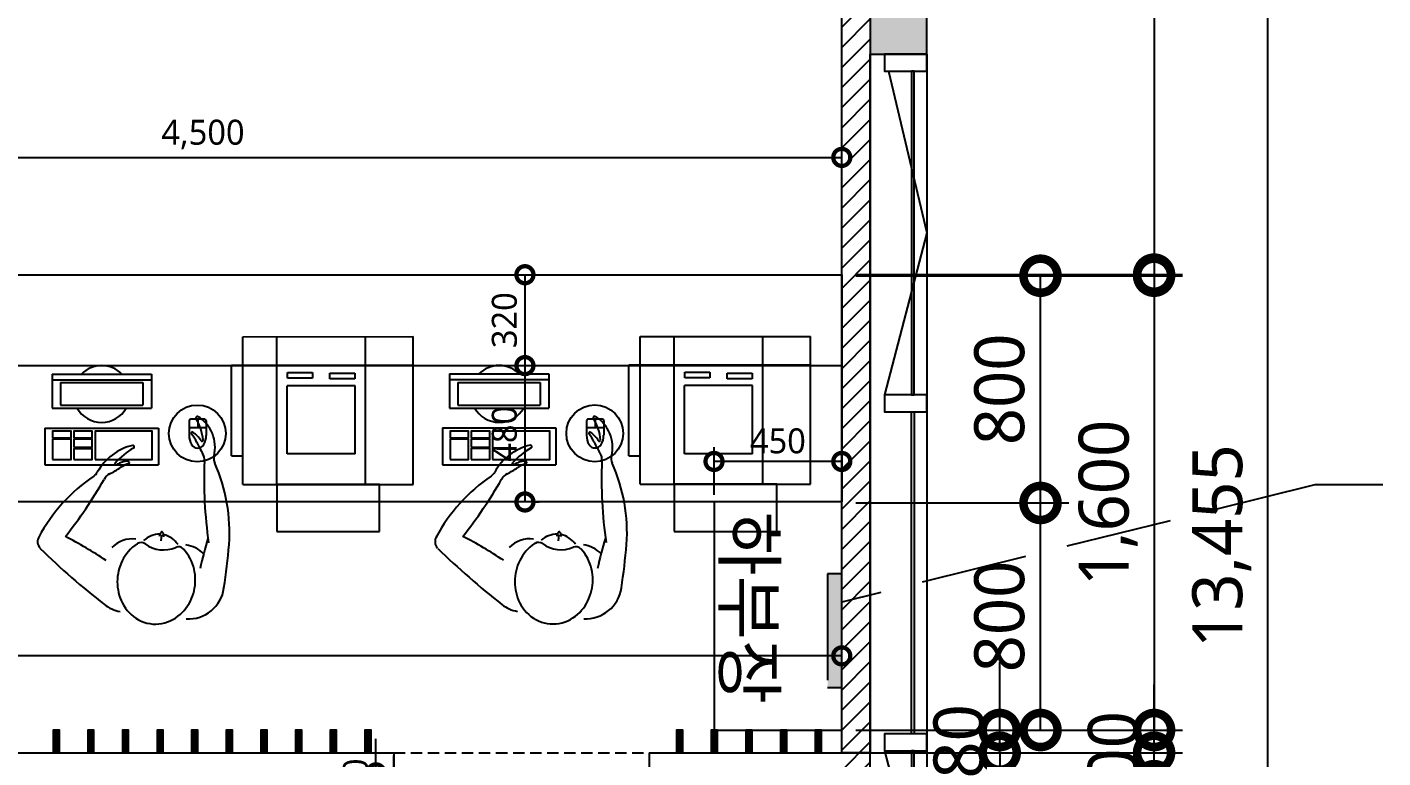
# Model space of a CAD drawing. Extents: x 11477420 to 23072185, y -28506554 to -14238804.
# Drawn here: x 11534905 to 11539680, y -14252857 to -14250285 of the extents above; entities that cross this region are included whole.
import ezdxf
from ezdxf.enums import TextEntityAlignment as Align

# ---------------------------------------------------------------- set-up
doc = ezdxf.new("R2010")
doc.units = 0
doc.header["$LTSCALE"] = 50
doc.header["$MEASUREMENT"] = 0
doc.linetypes.add('DASH', pattern=[0.35, 0.25, -0.1])
doc.linetypes.add('DH-HID2', pattern=[1.2, 0.8, -0.4])
doc.layers.get('0').update_dxf_attribs({"linetype": 'CONTINUOUS'})
doc.layers.get('DEFPOINTS').update_dxf_attribs({"linetype": 'CONTINUOUS'})
for name, color, linetype in [('03-TEXT', 3, 'CONTINUOUS'), ('03-WAL NEW', 3, 'CONTINUOUS'), ('07-DIM WAL', 5, 'CONTINUOUS'), ('1.천장.벽체선(내벽)', 3, 'CONTINUOUS'), ('2CONTINUOUS', 2, 'CONTINUOUS'), ('3 가구-붙박이', 6, 'CONTINUOUS'), ('8.패턴선', 8, 'CONTINUOUS'), ('BLOCK', 1, 'CONTINUOUS'), ('C-WIN', 4, 'CONTINUOUS'), ('CO-DOOR', 8, 'CONTINUOUS'), ('FU-FURM', 251, 'DH-HID2'), ('에어컨', 30, 'DASH')]:
    doc.layers.add(name, color=color, linetype=linetype)
doc.styles.add('DAWIN', font='NanumSquareR.ttf')
doc.styles.add('맑은 고딕', font='malgun.ttf')
doc.dimstyles.new('40', dxfattribs={"dimscale": 40, "dimtxt": 2.2, "dimasz": 3, "dimexe": 1.25, "dimexo": 0.625, "dimtad": 1, "dimdec": 0, "dimzin": 0, "dimdsep": 46, "dimlunit": 6, "dimtxsty": 'DAWIN', "dimblk1": 'DOTSMALL', "dimblk2": 'DOTSMALL', "dimsah": 1, "dimcen": 0.001, "dimclrd": 1, "dimclre": 1, "dimclrt": 3, "dimadec": 0, "dimazin": 0, "dimtfac": 1, "dimtdec": 0, "dimtix": 1, "dimtmove": 2, "dimatfit": 3, "dimldrblk": 'DOTSMALL', "dimfxl": 0, "dimtolj": 1, "dimtzin": 0, "dimarcsym": 0})
doc.dimstyles.new('80', dxfattribs={"dimscale": 80, "dimtxt": 2.2, "dimasz": 3, "dimexe": 1.25, "dimexo": 0.625, "dimtad": 1, "dimdec": 0, "dimzin": 0, "dimdsep": 46, "dimlunit": 6, "dimtxsty": 'DAWIN', "dimblk1": 'DOTSMALL', "dimblk2": 'DOTSMALL', "dimsah": 1, "dimcen": 0.001, "dimclrd": 1, "dimclre": 1, "dimclrt": 3, "dimadec": 0, "dimazin": 0, "dimtfac": 1, "dimtdec": 0, "dimtix": 1, "dimtmove": 2, "dimatfit": 3, "dimldrblk": 'DOTSMALL', "dimfxl": 0, "dimtolj": 1, "dimtzin": 0, "dimarcsym": 0})

# ---------------------------------------------------------------- blocks, each defined once
blk = doc.blocks.new('flooor')
at = {"layer": '8.패턴선', "ltscale": 30}
h = blk.add_hatch(color=256, dxfattribs=at)
h.dxf.hatch_style = 1
h.paths.add_polyline_path([(11507656.8, -14172891.8), (11491856.8, -14172891.8), (11491856.8, -14188496.8), (11492056.8, -14188496.8), (11492056.8, -14187881.8), (11492216.8, -14187881.8), (11492216.8, -14187096.8), (11492056.8, -14187096.8), (11492056.8, -14177741.8), (11494956.8, -14177741.8), (11494956.8, -14177541.8), (11492056.8, -14177541.8), (11492056.8, -14173091.8), (11494756.8, -14173091.8), (11494756.8, -14176541.8), (11494956.8, -14176541.8), (11494956.8, -14173091.8), (11500056.8, -14173091.8), (11500056.8, -14176141.8), (11500256.8, -14176141.8), (11500256.8, -14173091.8), (11503456.8, -14173091.8), (11503456.8, -14176141.8), (11503656.8, -14176141.8), (11503656.8, -14175391.8), (11504256.8, -14175391.8), (11504256.8, -14175302.3), (11504246.8, -14175302.3), (11504246.8, -14175262.3), (11504256.8, -14175191.8), (11503656.8, -14175191.8), (11503656.8, -14173091.8), (11505856.8, -14173091.8), (11505856.8, -14175191.8), (11505256.8, -14175191.8), (11505256.8, -14175262.3), (11505266.8, -14175262.3), (11505266.8, -14175316.8), (11505256.8, -14175316.8), (11505256.8, -14175391.8), (11506056.8, -14175391.8), (11506056.8, -14174691.8), (11509204.8, -14174691.8), (11509204.8, -14174491.8), (11506056.8, -14174491.8), (11506056.8, -14173091.8), (11507656.8, -14173091.8)])
h.paths.add_polyline_path([(11499856.8, -14177741.8), (11504356.8, -14177741.8), (11504356.8, -14177541.8), (11499106.8, -14177541.8), (11499106.8, -14177566.8), (11499106.8, -14177716.8), (11499106.8, -14177741.8), (11499106.8, -14177991.8), (11499856.8, -14177991.8)], flags=17)
h.paths.add_polyline_path([(11506056.8, -14177541.8), (11505856.8, -14177541.8), (11505356.8, -14177541.8), (11505356.8, -14177741.8), (11505356.8, -14177941.8), (11506056.8, -14177941.8)], flags=17)
h.paths.add_polyline_path([(11512534.8, -14172891.8), (11511656.8, -14172891.8), (11511656.8, -14173091.8), (11511656.8, -14173691.8), (11512334.8, -14173691.8), (11512334.8, -14174491.8), (11511854.8, -14174491.8), (11511854.8, -14174691.8), (11512334.8, -14174691.8), (11512334.8, -14174791.8), (11512534.8, -14174791.8)])
h.paths.add_polyline_path([(11512534.8, -14175641.8), (11512384.8, -14175641.8), (11512334.8, -14175641.8), (11512334.8, -14176391.8), (11512534.8, -14176391.8)])
h.paths.add_polyline_path([(11512534.8, -14176941.8), (11512384.8, -14176941.8), (11512334.8, -14176941.8), (11512334.8, -14177100.8), (11511772.8, -14177100.8), (11511772.8, -14177941.8), (11512334.8, -14177941.8), (11512334.8, -14178041.8), (11512534.8, -14178041.8)])
h.paths.add_polyline_path([(11512534.8, -14179271.8), (11512384.8, -14179271.8), (11512334.8, -14179271.8), (11512334.8, -14179836.8), (11512534.8, -14179836.8)])
h.paths.add_polyline_path([(11512256.8, -14184446.8), (11511656.8, -14184446.8), (11511656.8, -14185146.8), (11512256.8, -14185146.8)])
h.paths.add_polyline_path([(11507213.8, -14187066.8), (11506733.8, -14187066.8), (11506733.8, -14187846.8), (11507213.8, -14187846.8)], flags=17)
h.paths.add_polyline_path([(11499706.8, -14186781.8), (11499221.8, -14186781.8), (11499221.8, -14187556.8), (11499706.8, -14187556.8)], flags=17)
at = {"ltscale": 30}
for points in [[(11512398.8, -14179896.8), (11512534.8, -14180466.8), (11512384.8, -14181036.8)], [(11512384.8, -14182289.8), (11512534.8, -14182859.8), (11512384.8, -14183429.8)]]:
    blk.add_lwpolyline(points, dxfattribs=at)
at = {"layer": '2CONTINUOUS', "ltscale": 30}
blk.add_lwpolyline([(11512534.8, -14179271.8), (11512334.8, -14179271.8), (11512334.8, -14179836.8), (11512534.8, -14179836.8)], close=True, dxfattribs=at)
at = {"layer": 'C-WIN', "ltscale": 30}
for p, q in [((11512334.8, -14185255.4), (11512334.8, -14179836.8)), ((11512534.8, -14179836.8), (11512534.8, -14185338.2))]:
    blk.add_line(p, q, dxfattribs=at)
for points in [[(11512534.8, -14179896.8), (11512534.8, -14179836.8), (11512384.8, -14179836.8), (11512384.8, -14179896.8)], [(11512479.8, -14181036.8), (11512489.8, -14181036.8), (11512489.8, -14179896.8), (11512479.8, -14179896.8)], [(11512534.8, -14181096.8), (11512534.8, -14181036.8), (11512384.8, -14181036.8), (11512384.8, -14181096.8)], [(11512479.8, -14181096.8), (11512489.8, -14181096.8), (11512489.8, -14182229.8), (11512479.8, -14182229.8)], [(11512534.8, -14182289.8), (11512534.8, -14182229.8), (11512384.8, -14182229.8), (11512384.8, -14182289.8)], [(11512479.8, -14183429.8), (11512489.8, -14183429.8), (11512489.8, -14182289.8), (11512479.8, -14182289.8)]]:
    blk.add_lwpolyline(points, close=True, dxfattribs=at)
blk = doc.blocks.new('H-092')
at = {"layer": 'BLOCK'}
for p, q in [((548.012928, 199.117824), (547.583616, 199.747584)), ((548.53632, 198.316032), (548.012928, 199.117824)), ((549.001728, 197.570688), (548.53632, 198.316032)), ((549.419904, 196.873728), (549.001728, 197.570688)), ((549.798912, 196.21824), (549.419904, 196.873728)), ((550.145664, 195.597312), (549.798912, 196.21824)), ((550.466304, 195.005184), (550.145664, 195.597312)), ((550.765056, 194.435712), (550.466304, 195.005184)), ((551.046144, 193.884672), (550.765056, 194.435712)), ((551.312256, 193.347456), (551.046144, 193.884672)), ((551.566464, 192.819456), (551.312256, 193.347456)), ((551.811456, 192.296448), (551.566464, 192.819456)), ((552.048768, 191.77536), (551.811456, 192.296448)), ((552.28032, 191.251584), (552.048768, 191.77536)), ((552.508416, 190.72128), (552.28032, 191.251584)), ((74.858112, 145.926528), (66.157056, 141.17184)), ((83.777664, 150.098688), (74.858112, 145.926528)), ((92.876928, 153.694464), (83.777664, 150.098688)), ((102.121344, 156.720384), (92.876928, 153.694464)), ((111.481344, 159.184128), (102.121344, 156.720384)), ((120.928896, 161.092608), (111.481344, 159.184128)), ((130.440192, 162.4512), (120.928896, 161.092608)), ((139.992576, 163.264512), (130.440192, 162.4512)), ((149.564928, 163.535232), (139.992576, 163.264512)), ((159.137664, 163.264512), (149.564928, 163.535232)), ((168.690048, 162.450816), (159.137664, 163.264512)), ((178.20096, 161.092224), (168.690048, 162.450816)), ((187.648896, 159.18336), (178.20096, 161.092224)), ((197.008512, 156.719616), (187.648896, 159.18336)), ((206.253312, 153.693312), (197.008512, 156.719616)), ((215.352192, 150.097536), (206.253312, 153.693312)), ((224.271744, 145.925376), (215.352192, 150.097536)), ((232.9728, 141.170304), (224.271744, 145.925376)), ((549.057792, 169.703424), (549.33504, 169.567488)), ((549.33504, 169.567488), (550.937856, 169.034496)), ((550.937856, 169.034496), (552.478848, 169.024128)), ((552.478848, 169.024128), (553.81248, 169.623168)), ((552.733824, 190.180224), (552.508416, 190.72128)), ((552.958464, 189.624192), (552.733824, 190.180224)), ((553.183872, 189.048192), (552.958464, 189.624192)), ((553.410432, 188.446464), (553.183872, 189.048192)), ((553.640064, 187.813248), (553.410432, 188.446464)), ((553.873536, 187.141632), (553.640064, 187.813248)), ((553.81248, 169.623168), (554.828928, 170.781312)), ((554.111616, 186.422784), (553.873536, 187.141632)), ((554.354304, 185.647104), (554.111616, 186.422784)), ((554.601984, 184.804224), (554.354304, 185.647104)), ((554.85312, 183.88032), (554.601984, 184.804224)), ((554.828928, 170.781312), (555.495552, 172.333056)), ((555.105024, 182.8608), (554.85312, 183.88032)), ((555.35232, 181.72992), (555.105024, 182.8608)), ((555.585024, 180.4704), (555.35232, 181.72992)), ((555.495552, 172.333056), (555.85152, 174.07488)), ((555.78624, 179.069184), (555.585024, 180.4704)), ((555.929088, 177.520512), (555.78624, 179.069184)), ((555.85152, 174.07488), (555.970944, 175.838976)), ((555.970944, 175.838976), (555.929088, 177.520512)), ((21.284736, 100.433664), (15.56928, 91.725312)), ((27.60768, 108.632064), (21.284736, 100.433664)), ((34.474368, 116.289408), (27.60768, 108.632064)), ((41.82144, 123.383424), (34.474368, 116.289408)), ((49.588224, 129.89952), (41.82144, 123.383424)), ((57.717888, 135.830016), (49.588224, 129.89952)), ((66.157056, 141.17184), (57.717888, 135.830016)), ((241.411968, 135.82848), (232.9728, 141.170304)), ((249.541248, 129.897984), (241.411968, 135.82848)), ((257.308032, 123.381504), (249.541248, 129.897984)), ((264.65472, 116.287488), (257.308032, 123.381504)), ((271.521408, 108.630144), (264.65472, 116.287488)), ((272.610816, 107.305728), (271.521408, 108.630144)), ((0.001152, 52.743552), (-1.813632, 42.28224)), ((2.689536, 62.991744), (0.001152, 52.743552)), ((6.213888, 72.948864), (2.689536, 62.991744)), ((10.52544, 82.546944), (6.213888, 72.948864)), ((15.56928, 91.725312), (10.52544, 82.546944)), ((-2.727936, 31.689984), (-2.72832, 21.053568)), ((-2.72832, 21.053568), (-1.8144, 10.461312)), ((-1.813632, 42.28224), (-2.727936, 31.689984)), ((-1.8144, 10.461312), (0, 0)), ((0, 0), (2.688384, -10.248192)), ((291.275904, 26.36928), (312.467328, 26.36928)), ((307.126272, 18.210048), (307.358976, 18.238464)), ((307.35936, 34.500096), (307.126656, 34.528896)), ((307.358976, 18.238464), (308.323584, 18.367872)), ((308.323968, 34.370688), (307.35936, 34.500096)), ((308.323584, 18.367872), (309.3792, 18.530688)), ((309.379968, 34.207488), (308.323968, 34.370688)), ((309.3792, 18.530688), (310.541952, 18.737664)), ((310.542336, 34.000512), (309.379968, 34.207488)), ((310.541952, 18.737664), (311.826816, 19.002624)), ((311.8272, 33.735552), (310.542336, 34.000512)), ((311.826816, 19.002624), (313.248, 19.345152)), ((313.248768, 33.393024), (311.8272, 33.735552)), ((313.248, 19.345152), (314.811648, 19.79136)), ((314.812032, 32.946816), (313.248768, 33.393024)), ((314.811648, 19.79136), (316.505856, 20.37504)), ((316.50624, 32.362752), (314.812032, 32.946816)), ((316.505856, 20.37504), (318.282624, 21.13728)), ((318.283008, 31.600512), (316.50624, 32.362752)), ((318.282624, 21.13728), (320.035584, 22.1184)), ((320.035968, 30.619392), (318.283008, 31.600512)), ((320.035584, 22.1184), (321.580416, 23.341056)), ((321.5808, 29.396352), (320.035968, 30.619392)), ((321.580416, 23.341056), (322.66752, 24.786432)), ((322.667904, 27.950976), (321.5808, 29.396352)), ((322.66752, 24.786432), (323.06304, 26.368896)), ((323.06304, 26.368896), (322.667904, 27.950976)), ((2.688384, -10.248192), (6.212352, -20.205696)), ((6.212352, -20.205696), (10.52352, -29.803392)), ((10.52352, -29.803392), (15.566976, -38.982144)), ((15.566976, -38.982144), (21.282048, -47.69088)), ((21.282048, -47.69088), (27.604992, -55.889664)), ((27.604992, -55.889664), (34.471296, -63.547008)), ((34.471296, -63.547008), (41.818368, -70.641408)), ((41.818368, -70.641408), (49.584768, -77.157504)), ((49.584768, -77.157504), (57.714048, -83.088384)), ((57.714048, -83.088384), (66.153216, -88.430592)), ((66.153216, -88.430592), (74.853888, -93.185664)), ((74.853888, -93.185664), (83.77344, -97.357824)), ((215.348352, -97.36128), (224.267904, -93.189504)), ((224.267904, -93.189504), (232.96896, -88.434816)), ((232.96896, -88.434816), (241.408128, -83.092992)), ((241.408128, -83.092992), (249.537792, -77.16288)), ((249.537792, -77.16288), (257.304576, -70.646784)), ((257.304576, -70.646784), (264.652032, -63.552768)), ((264.652032, -63.552768), (271.51872, -55.895808)), ((271.51872, -55.895808), (272.611584, -54.566016)), ((83.77344, -97.357824), (92.872704, -100.953984)), ((92.872704, -100.953984), (102.11712, -103.980288)), ((102.11712, -103.980288), (111.476736, -106.444416)), ((111.476736, -106.444416), (120.924288, -108.352896)), ((120.924288, -108.352896), (130.435584, -109.711872)), ((130.435584, -109.711872), (139.987968, -110.525568)), ((139.987968, -110.525568), (149.56032, -110.796672)), ((149.56032, -110.796672), (159.133056, -110.525952)), ((159.133056, -110.525952), (168.68544, -109.713024)), ((168.68544, -109.713024), (178.196736, -108.354432)), ((178.196736, -108.354432), (187.644288, -106.446336)), ((187.644288, -106.446336), (197.004288, -103.982592)), ((197.004288, -103.982592), (206.248704, -100.956672)), ((206.248704, -100.956672), (215.348352, -97.36128))]:
    blk.add_line(p, q, dxfattribs=at)
for centre, radius, start, end in [((2280.19008, -1154.893824), 2612.404608, 142.222, 148.803), ((241.329408, 425.346432), 32.8416, 61.51854, 141.0481), ((34.507776, -104.089728), 601.22304, 40.72223, 68.54491), ((-953.511168, 808.599936), 1299.66336, 332.6115, 339.939), ((1118.39424, 1736.295168), 1615.824, 238.2157, 246.8383), ((520.030464, 313.85472), 39.410304, 220.7229, 248.0512), ((470.65152, 213.239424), 39.410304, 31.19111, 71.99387), ((433.677312, 99.57696), 191.612928, 19.91315, 68.05066), ((155.051136, 131.981952), 127.999872, 148.803, 176.0864), ((184.789248, 115.022976), 102.423936, 0, 52.18747), ((866.478336, 476.527488), 436.02432, 213.8514, 219.6532), ((425.684736, 111.190656), 136.491264, 25.33856, 39.65242), ((542.471808, 215.693952), 3.84, 55.29927, 215.6405), ((459.458688, 156.173952), 98.306304, 26.30887, 35.64045), ((400.553472, 10.752), 253.122816, 36.260687124, 55.29822), ((609.029376, 163.099392), 5.106816, 211.0124, 19.9136), ((254.932992, 92.52096), 22.972416, 329.6628, 39.7872), ((367.971456, 26.36928), 108, 149.6633, 210.3367), ((229.014144, 23.130624), 85.711104, 6.674834, 48.43682), ((229.014144, 29.607936), 85.71072, 311.5632, 353.3252), ((254.932992, -39.7824), 22.972416, 320.2128, 30.3372), ((578.984064, 57.759744), 136.491264, 301.6606, 315.9745), ((596.56512, 4.326912), 98.30592, 308.5302, 332.1096), ((628.075776, 86.160384), 168.7488, 281.2655, 308.3774), ((680.285568, -39.376896), 3.896448, 324.2126, 144.2138), ((736.23552, -50.666112), 5.665536, 358.7777, 126.7988), ((156.364416, -85.358208), 127.999872, 183.9583, 268.2372), ((184.789248, -62.284416), 102.42432, 320.1336, 0), ((714.493824, -1703.618688), 1615.824, 94.47495, 104.7051), ((588.883968, -53.316096), 39.410304, 269.3185, 310.1211), ((625.73376, 2.349696), 127.742208, 262.8746, 335.4198), ((879.486336, -429.548544), 436.024704, 121.66, 127.4618), ((660.195072, -75.580032), 3.84, 128.5301, 280.0013), ((86.070912, -1415.445504), 1299.662208, 79.66344, 84.50403), ((277.404288, 387.024768), 601.22304, 272.7679, 300.7547), ((605.000064, -163.511808), 39.410304, 82.87453, 120.7549), ((232.793472, 2397.869952), 2612.404608, 268.2371, 271.6154)]:
    blk.add_arc(centre, radius, start, end, dxfattribs=at)
blk = doc.blocks.new('A$C290B2906')
at = {"layer": 'FU-FURM', "ltscale": 30}
for p, q in [((166.2, 40.1), (166.3, 640.1)), ((166.3, 640.1), (686.3, 640)), ((586.2, 40), (586.3, 640)), ((686.2, 40), (686.3, 640)), ((166.3, 472.1), (686.3, 472)), ((273.5, 436.2), (273.5, 196.2)), ((273.5, 436.2), (513.5, 436.1)), ((513.5, 436.1), (513.5, 196.1)), ((273.5, 196.2), (513.5, 196.1)), ((166.2, 160.1), (686.2, 160)), ((166.2, 40.1), (686.2, 40)), ((266.2, 0.1), (266.2, 40.1)), ((266.2, 0.1), (586.2, 0)), ((586.2, 0), (586.2, 40))]:
    blk.add_line(p, q, dxfattribs=at)
blk.add_lwpolyline([(166.2, 160.1), (0, 160.1), (0, 521.4), (166.2, 521.4)], close=True, dxfattribs=at)
for points in [[(557.8, 346.6), (557.8, 434.6), (537.8, 434.6), (537.8, 346.6), (557.8, 346.6)], [(560.4, 197.4), (560.4, 285.4), (540.4, 285.4), (540.4, 197.4), (560.4, 197.4)]]:
    blk.add_lwpolyline(points, dxfattribs=at)
blk = doc.blocks.new('A$C36DF486B')
at = {"layer": 'FU-FURM', "linetype": 'Continuous'}
for p, q in [((636.8, 350), (236.8, 350)), ((236.8, 220), (236.8, 350)), ((636.8, 220), (636.8, 350)), ((68.7, 194.3), (68.7, 245.8)), ((128.7, 194.3), (128.7, 245.8)), ((68.7, 219.3), (128.7, 219.3)), ((98.7, 189.3), (98.7, 219.3)), ((636.8, 220), (236.8, 220)), ((73.7, 189.3), (123.7, 189.3)), ((611.8, 150), (261.8, 150)), ((261.8, 30), (261.8, 150)), ((611.8, 30), (611.8, 150)), ((611.8, 30), (611.8, 150)), ((581.8, 140), (291.8, 140)), ((291.8, 60), (291.8, 140)), ((581.8, 60), (581.8, 140)), ((611.8, 50), (261.8, 50)), ((581.8, 60), (291.8, 60)), ((611.8, 30), (261.8, 30))]:
    blk.add_line(p, q, dxfattribs=at)
for points in [[(460.1, 331.2), (258.7, 331.2), (258.7, 231.4), (460.1, 231.4)], [(534.9, 331.2), (470.1, 331.2), (470.1, 292.7), (534.9, 292.7)], [(534.9, 287.9), (470.1, 287.9), (470.1, 259.7), (534.9, 259.7)], [(609.8, 331.2), (544.9, 331.2), (544.9, 259.7), (609.8, 259.7)], [(534.9, 254.7), (470.1, 254.7), (470.1, 231.4), (534.9, 231.4)], [(609.8, 254.7), (544.9, 254.7), (544.9, 231.4), (609.8, 231.4)]]:
    blk.add_lwpolyline(points, close=True, dxfattribs=at)
blk.add_circle((100, 239.1), 100, dxfattribs=at)
for centre, radius, start, end in [((98.7, 265.5), 25, 31.1855, 148.8145), ((128.5, 247.5), 59.8, 148.8145, 181.6865), ((68.9, 247.5), 59.8, 358.3135, 31.1855), ((73.7, 194.3), 5, 180, 270), ((123.7, 194.3), 5, 270, 0), ((436.8, 100), 100, 30, 150), ((436.8, 100), 100, 224.427, 315.573)]:
    blk.add_arc(centre, radius, start, end, dxfattribs=at)
blk = doc.blocks.new('_DOTSMALL')
at = {"color": 0, "linetype": 'ByBlock', "const_width": 0.5}
blk.add_lwpolyline([(-0.0625, 0, 1), (0.0625, 0, 1)], format="xyb", close=True, dxfattribs=at)
blk = doc.blocks.new('*D92')
at = {"layer": '07-DIM WAL', "color": 1, "lineweight": -2, "ltscale": 30}
for p, q in [((11537924.1, -14245384.4), (11539374.1, -14245384.4)), ((11539274.1, -14245384.4), (11539274.1, -14258839.4)), ((11537924.1, -14258839.4), (11539374.1, -14258839.4))]:
    blk.add_line(p, q, dxfattribs=at)
at = {"layer": 'DEFPOINTS', "color": 0, "ltscale": 30}
for p in [(11537874.1, -14245384.4), (11537874.1, -14258839.4), (11539274.1, -14258839.4)]:
    blk.add_point(p, dxfattribs=at)
at = {"layer": '07-DIM WAL', "color": 1, "lineweight": -2, "ltscale": 30, "xscale": 240, "yscale": 240, "zscale": 240}
for p, rotation in [((11539274.1, -14245384.4), 90), ((11539274.1, -14258839.4), 270)]:
    blk.add_blockref('_DOTSMALL', p, dxfattribs=dict(at, rotation=rotation))
at = {"layer": '07-DIM WAL', "color": 3, "ltscale": 30, "insert": (11539112.5, -14252111.9), "char_height": 176, "attachment_point": 5, "rotation": 90, "style": 'DAWIN'}
blk.add_mtext('\\A1;13,455', dxfattribs=at)
blk = doc.blocks.new('*D110')
at = {"layer": '07-DIM WAL', "color": 1, "lineweight": -2, "ltscale": 30}
for p, q in [((11537924.1, -14248484.4), (11538974.1, -14248484.4)), ((11538874.1, -14248484.4), (11538874.1, -14251156)), ((11537824.1, -14251156), (11538974.1, -14251156))]:
    blk.add_line(p, q, dxfattribs=at)
at = {"layer": 'DEFPOINTS', "color": 0, "ltscale": 30}
for p in [(11537874.1, -14248484.4), (11537774.1, -14251156), (11538874.1, -14251156)]:
    blk.add_point(p, dxfattribs=at)
at = {"layer": '07-DIM WAL', "color": 1, "lineweight": -2, "ltscale": 30, "xscale": 240, "yscale": 240, "zscale": 240}
for p, rotation in [((11538874.1, -14248484.4), 90), ((11538874.1, -14251156), 270)]:
    blk.add_blockref('_DOTSMALL', p, dxfattribs=dict(at, rotation=rotation))
at = {"layer": '07-DIM WAL', "color": 3, "ltscale": 30, "insert": (11538712.5, -14249820.2), "char_height": 176, "attachment_point": 5, "rotation": 90, "style": 'DAWIN'}
blk.add_mtext('\\A1;2,672', dxfattribs=at)
blk = doc.blocks.new('*D111')
at = {"layer": '07-DIM WAL', "color": 1, "lineweight": -2, "ltscale": 30}
for p, q in [((11537824.1, -14251159.9), (11538974.1, -14251159.9)), ((11538874.1, -14251159.9), (11538874.1, -14252759.4)), ((11537824.1, -14252759.4), (11538974.1, -14252759.4))]:
    blk.add_line(p, q, dxfattribs=at)
at = {"layer": 'DEFPOINTS', "color": 0, "ltscale": 30}
for p in [(11537774.1, -14251159.9), (11537774.1, -14252759.4), (11538874.1, -14252759.4)]:
    blk.add_point(p, dxfattribs=at)
at = {"layer": '07-DIM WAL', "color": 1, "lineweight": -2, "ltscale": 30, "xscale": 240, "yscale": 240, "zscale": 240}
for p, rotation in [((11538874.1, -14251159.9), 90), ((11538874.1, -14252759.4), 270)]:
    blk.add_blockref('_DOTSMALL', p, dxfattribs=dict(at, rotation=rotation))
at = {"layer": '07-DIM WAL', "color": 3, "ltscale": 30, "insert": (11538712.5, -14251959.7), "char_height": 176, "attachment_point": 5, "rotation": 90, "style": 'DAWIN'}
blk.add_mtext('\\A1;1,600', dxfattribs=at)
blk = doc.blocks.new('*D112')
at = {"layer": '07-DIM WAL', "color": 1, "lineweight": -2, "ltscale": 30}
for p, q in [((11537824.1, -14251959.9), (11538574.1, -14251959.9)), ((11538474.1, -14252759.4), (11538474.1, -14251959.9)), ((11537824.1, -14252759.4), (11538574.1, -14252759.4))]:
    blk.add_line(p, q, dxfattribs=at)
at = {"layer": 'DEFPOINTS', "color": 0, "ltscale": 30}
for p in [(11537774.1, -14251959.9), (11538474.1, -14251959.9), (11537774.1, -14252759.4)]:
    blk.add_point(p, dxfattribs=at)
at = {"layer": '07-DIM WAL', "color": 1, "lineweight": -2, "ltscale": 30, "xscale": 240, "yscale": 240, "zscale": 240}
for p, rotation in [((11538474.1, -14251959.9), 90), ((11538474.1, -14252759.4), 270)]:
    blk.add_blockref('_DOTSMALL', p, dxfattribs=dict(at, rotation=rotation))
at = {"layer": '07-DIM WAL', "color": 3, "ltscale": 30, "insert": (11538330, -14252359.7), "char_height": 176, "attachment_point": 5, "rotation": 90, "style": 'DAWIN'}
blk.add_mtext('\\A1;800', dxfattribs=at)
blk = doc.blocks.new('*D113')
at = {"layer": '07-DIM WAL', "color": 1, "lineweight": -2, "ltscale": 30}
for p, q in [((11537824.1, -14251159.9), (11538574.1, -14251159.9)), ((11538474.1, -14251959.9), (11538474.1, -14251159.9)), ((11537824.1, -14251959.9), (11538574.1, -14251959.9))]:
    blk.add_line(p, q, dxfattribs=at)
at = {"layer": 'DEFPOINTS', "color": 0, "ltscale": 30}
for p in [(11537774.1, -14251159.9), (11538474.1, -14251159.9), (11537774.1, -14251959.9)]:
    blk.add_point(p, dxfattribs=at)
at = {"layer": '07-DIM WAL', "color": 1, "lineweight": -2, "ltscale": 30, "xscale": 240, "yscale": 240, "zscale": 240}
for p, rotation in [((11538474.1, -14251159.9), 90), ((11538474.1, -14251959.9), 270)]:
    blk.add_blockref('_DOTSMALL', p, dxfattribs=dict(at, rotation=rotation))
at = {"layer": '07-DIM WAL', "color": 3, "ltscale": 30, "insert": (11538330, -14251559.9), "char_height": 176, "attachment_point": 5, "rotation": 90, "style": 'DAWIN'}
blk.add_mtext('\\A1;800', dxfattribs=at)
blk = doc.blocks.new('*D114')
at = {"layer": '07-DIM WAL', "color": 1, "lineweight": -2, "ltscale": 30}
for p, q in [((11538874.1, -14252839.4), (11538874.1, -14252599.4)), ((11537924.1, -14252839.4), (11538974.1, -14252839.4)), ((11538874.1, -14252939.4), (11538874.1, -14252839.4)), ((11537924.1, -14252939.4), (11538974.1, -14252939.4)), ((11538874.1, -14252939.4), (11538874.1, -14253179.4))]:
    blk.add_line(p, q, dxfattribs=at)
at = {"layer": 'DEFPOINTS', "color": 0, "ltscale": 30}
for p in [(11537874.1, -14252839.4), (11538874.1, -14252839.4), (11537874.1, -14252939.4)]:
    blk.add_point(p, dxfattribs=at)
at = {"layer": '07-DIM WAL', "color": 1, "lineweight": -2, "ltscale": 30, "xscale": 240, "yscale": 240, "zscale": 240}
for p, rotation in [((11538874.1, -14252839.4), 270), ((11538874.1, -14252939.4), 90)]:
    blk.add_blockref('_DOTSMALL', p, dxfattribs=dict(at, rotation=rotation))
at = {"layer": '07-DIM WAL', "color": 3, "ltscale": 30, "insert": (11538730, -14252889.4), "char_height": 176, "attachment_point": 5, "rotation": 90, "style": 'DAWIN'}
blk.add_mtext('\\A1;100', dxfattribs=at)
blk = doc.blocks.new('*D127')
at = {"layer": '07-DIM WAL', "color": 1, "lineweight": -2, "ltscale": 10}
for p, q in [((11533274.1, -14251131.4), (11533274.1, -14250693.3)), ((11537774.1, -14251131), (11537774.1, -14250693.3)), ((11533274.1, -14250743.3), (11537774.1, -14250743.3))]:
    blk.add_line(p, q, dxfattribs=at)
at = {"layer": 'DEFPOINTS', "color": 0, "ltscale": 10}
for p in [(11537774.1, -14250743.3), (11533274.1, -14251156.4), (11537774.1, -14251156)]:
    blk.add_point(p, dxfattribs=at)
at = {"layer": '07-DIM WAL', "color": 1, "lineweight": -2, "ltscale": 10, "xscale": 120, "yscale": 120, "zscale": 120, "rotation": 180}
blk.add_blockref('_DOTSMALL', (11533274.1, -14250743.3), dxfattribs=at)
at = {"layer": '07-DIM WAL', "color": 1, "lineweight": -2, "ltscale": 10, "xscale": 120, "yscale": 120, "zscale": 120}
blk.add_blockref('_DOTSMALL', (11537774.1, -14250743.3), dxfattribs=at)
at = {"layer": '07-DIM WAL', "color": 3, "ltscale": 10, "insert": (11535524.1, -14250662.5), "char_height": 88, "attachment_point": 5, "style": 'DAWIN'}
blk.add_mtext('\\A1;4,500', dxfattribs=at)
blk = doc.blocks.new('*D381')
at = {"layer": '07-DIM WAL', "color": 1, "lineweight": -2, "ltscale": 10}
for p, q in [((11530238.1, -14252814.4), (11530238.1, -14252448.5)), ((11537774.1, -14252814.4), (11537774.1, -14252448.5)), ((11537774.1, -14252498.5), (11530238.1, -14252498.5))]:
    blk.add_line(p, q, dxfattribs=at)
at = {"layer": 'DEFPOINTS', "color": 0, "ltscale": 10}
for p in [(11530238.1, -14252498.5), (11530238.1, -14252839.4), (11537774.1, -14252839.4)]:
    blk.add_point(p, dxfattribs=at)
at = {"layer": '07-DIM WAL', "color": 1, "lineweight": -2, "ltscale": 10, "xscale": 120, "yscale": 120, "zscale": 120, "rotation": 180}
blk.add_blockref('_DOTSMALL', (11530238.1, -14252498.5), dxfattribs=at)
at = {"layer": '07-DIM WAL', "color": 1, "lineweight": -2, "ltscale": 10, "xscale": 120, "yscale": 120, "zscale": 120}
blk.add_blockref('_DOTSMALL', (11537774.1, -14252498.5), dxfattribs=at)
at = {"layer": '07-DIM WAL', "color": 3, "ltscale": 10, "insert": (11534006.1, -14252417.7), "char_height": 88, "attachment_point": 5, "style": 'DAWIN'}
blk.add_mtext('\\A1;7,536', dxfattribs=at)
blk = doc.blocks.new('*D405')
at = {"layer": '07-DIM WAL', "color": 1, "lineweight": -2, "ltscale": 10}
for p, q in [((11536658.1, -14251156.4), (11536658.1, -14251476.4)), ((11536683.1, -14251156.4), (11536708.1, -14251156.4)), ((11536683.1, -14251476.4), (11536708.1, -14251476.4))]:
    blk.add_line(p, q, dxfattribs=at)
at = {"layer": 'DEFPOINTS', "color": 0, "ltscale": 10}
for p in [(11536658.1, -14251156.4), (11536658.1, -14251476.4), (11536658.1, -14251476.4)]:
    blk.add_point(p, dxfattribs=at)
at = {"layer": '07-DIM WAL', "color": 1, "lineweight": -2, "ltscale": 10, "xscale": 120, "yscale": 120, "zscale": 120}
for p, rotation in [((11536658.1, -14251156.4), 90), ((11536658.1, -14251476.4), 270)]:
    blk.add_blockref('_DOTSMALL', p, dxfattribs=dict(at, rotation=rotation))
at = {"layer": '07-DIM WAL', "color": 3, "ltscale": 10, "insert": (11536586, -14251316.4), "char_height": 88, "attachment_point": 5, "rotation": 90, "style": 'DAWIN'}
blk.add_mtext('\\A1;320', dxfattribs=at)
blk = doc.blocks.new('*D406')
at = {"layer": '07-DIM WAL', "color": 1, "lineweight": -2, "ltscale": 10}
for p, q in [((11536658.1, -14251476.4), (11536658.1, -14251956.4)), ((11536683.1, -14251476.4), (11536708.1, -14251476.4)), ((11536683.1, -14251956.4), (11536708.1, -14251956.4))]:
    blk.add_line(p, q, dxfattribs=at)
at = {"layer": 'DEFPOINTS', "color": 0, "ltscale": 10}
for p in [(11536658.1, -14251476.4), (11536658.1, -14251956.4), (11536658.1, -14251956.4)]:
    blk.add_point(p, dxfattribs=at)
at = {"layer": '07-DIM WAL', "color": 1, "lineweight": -2, "ltscale": 10, "xscale": 120, "yscale": 120, "zscale": 120}
for p, rotation in [((11536658.1, -14251476.4), 90), ((11536658.1, -14251956.4), 270)]:
    blk.add_blockref('_DOTSMALL', p, dxfattribs=dict(at, rotation=rotation))
at = {"layer": '07-DIM WAL', "color": 3, "ltscale": 10, "insert": (11536586, -14251716.4), "char_height": 88, "attachment_point": 5, "rotation": 90, "style": 'DAWIN'}
blk.add_mtext('\\A1;480', dxfattribs=at)
blk = doc.blocks.new('*D411')
at = {"layer": '07-DIM WAL', "color": 1, "lineweight": -2, "ltscale": 10}
for p, q in [((11536133.4, -14252910.2), (11536133.4, -14252790.2)), ((11536191.1, -14252910.2), (11536083.4, -14252910.2)), ((11536191.1, -14252940.2), (11536083.4, -14252940.2)), ((11536133.4, -14252910.2), (11536133.4, -14252940.2)), ((11536133.4, -14252940.2), (11536133.4, -14253060.2))]:
    blk.add_line(p, q, dxfattribs=at)
at = {"layer": 'DEFPOINTS', "color": 0, "ltscale": 10}
for p in [(11536133.4, -14252940.2), (11536216.1, -14252910.2), (11536216.1, -14252940.2)]:
    blk.add_point(p, dxfattribs=at)
at = {"layer": '07-DIM WAL', "color": 1, "lineweight": -2, "ltscale": 10, "xscale": 120, "yscale": 120, "zscale": 120}
for p, rotation in [((11536133.4, -14252910.2), 270), ((11536133.4, -14252940.2), 90)]:
    blk.add_blockref('_DOTSMALL', p, dxfattribs=dict(at, rotation=rotation))
at = {"layer": '07-DIM WAL', "color": 3, "ltscale": 10, "insert": (11536061.4, -14252925.2), "char_height": 88, "attachment_point": 5, "rotation": 90, "style": 'DAWIN'}
blk.add_mtext('\\A1;30', dxfattribs=at)
blk = doc.blocks.new('*D430')
at = {"layer": '07-DIM WAL', "color": 1, "lineweight": -2, "ltscale": 30}
for p, q in [((11538330.4, -14252759.4), (11538330.4, -14252519.4)), ((11537824.1, -14252759.4), (11538430.4, -14252759.4)), ((11538330.4, -14252839.4), (11538330.4, -14252759.4)), ((11537824.1, -14252839.4), (11538430.4, -14252839.4)), ((11538330.4, -14252839.4), (11538330.4, -14253079.4))]:
    blk.add_line(p, q, dxfattribs=at)
at = {"layer": 'DEFPOINTS', "color": 0, "ltscale": 30}
for p in [(11537774.1, -14252759.4), (11538330.4, -14252759.4), (11537774.1, -14252839.4)]:
    blk.add_point(p, dxfattribs=at)
at = {"layer": '07-DIM WAL', "color": 1, "lineweight": -2, "ltscale": 30, "xscale": 240, "yscale": 240, "zscale": 240}
for p, rotation in [((11538330.4, -14252759.4), 270), ((11538330.4, -14252839.4), 90)]:
    blk.add_blockref('_DOTSMALL', p, dxfattribs=dict(at, rotation=rotation))
at = {"layer": '07-DIM WAL', "color": 3, "ltscale": 30, "insert": (11538186.3, -14252799.4), "char_height": 176, "attachment_point": 5, "rotation": 90, "style": 'DAWIN'}
blk.add_mtext('\\A1;80', dxfattribs=at)
blk = doc.blocks.new('*D442')
at = {"layer": '07-DIM WAL', "color": 1, "lineweight": -2, "ltscale": 10}
for p, q in [((11537324.1, -14251931.4), (11537324.1, -14251763.8)), ((11537774.1, -14251931.4), (11537774.1, -14251763.8)), ((11537774.1, -14251813.8), (11537324.1, -14251813.8))]:
    blk.add_line(p, q, dxfattribs=at)
at = {"layer": 'DEFPOINTS', "color": 0, "ltscale": 10}
for p in [(11537324.1, -14251813.8), (11537324.1, -14251956.4), (11537774.1, -14251956.4)]:
    blk.add_point(p, dxfattribs=at)
at = {"layer": '07-DIM WAL', "color": 1, "lineweight": -2, "ltscale": 10, "xscale": 120, "yscale": 120, "zscale": 120, "rotation": 180}
blk.add_blockref('_DOTSMALL', (11537324.1, -14251813.8), dxfattribs=at)
at = {"layer": '07-DIM WAL', "color": 1, "lineweight": -2, "ltscale": 10, "xscale": 120, "yscale": 120, "zscale": 120}
blk.add_blockref('_DOTSMALL', (11537774.1, -14251813.8), dxfattribs=at)
at = {"layer": '07-DIM WAL', "color": 3, "ltscale": 10, "insert": (11537549.1, -14251741.8), "char_height": 88, "attachment_point": 5, "style": 'DAWIN'}
blk.add_mtext('\\A1;450', dxfattribs=at)

msp = doc.modelspace()

# ---------------------------------------------------------------- hatches: boundary and pattern name
at = {"layer": '1.천장.벽체선(내벽)', "ltscale": 30}
h = msp.add_hatch(dxfattribs=at)
h.set_pattern_fill('_USER', color=256, scale=50, angle=45, pattern_type=0)
h.set_pattern_definition([(45, (0, 903), (-35.35533906, 35.35533906), [])])
h.paths.add_polyline_path([(11537774.1, -14250061.4), (11537874.1, -14250061.4), (11537874.1, -14253086.4), (11537774.1, -14253086.4)])
at = {"layer": '에어컨', "ltscale": 30}
h = msp.add_hatch(color=256, dxfattribs=at)
h.dxf.hatch_style = 1
h.paths.add_polyline_path([(11537774.1, -14252609.3), (11537774.1, -14252209.3), (11537724.1, -14252209.3), (11537724.1, -14252609.3)])

# ---------------------------------------------------------------- linework, layer by layer
at = {"layer": '03-WAL NEW', "ltscale": 10, "const_width": 22}
for points in [[(11535007.1, -14252759.4), (11535007.1, -14252839.4)], [(11535129.1, -14252759.4), (11535129.1, -14252839.4)], [(11535251.1, -14252759.4), (11535251.1, -14252839.4)], [(11535373.1, -14252759.4), (11535373.1, -14252839.4)], [(11535495.1, -14252759.4), (11535495.1, -14252839.4)], [(11535617.1, -14252759.4), (11535617.1, -14252839.4)], [(11535739.1, -14252759.4), (11535739.1, -14252839.4)], [(11535861.1, -14252759.4), (11535861.1, -14252839.4)], [(11535983.1, -14252759.4), (11535983.1, -14252839.4)], [(11536105.1, -14252759.4), (11536105.1, -14252839.4)], [(11537203.1, -14252759.4), (11537203.1, -14252839.4)], [(11537325.1, -14252759.4), (11537325.1, -14252839.4)], [(11537447.1, -14252759.4), (11537447.1, -14252839.4)], [(11537569.1, -14252759.4), (11537569.1, -14252839.4)], [(11537691.1, -14252759.4), (11537691.1, -14252839.4)]]:
    msp.add_lwpolyline(points, dxfattribs=at)
at = {"layer": '03-WAL NEW'}
for points in [[(11534996.1, -14252839.4), (11535018.1, -14252839.4), (11535018.1, -14252759.4), (11534996.1, -14252759.4)], [(11535118.1, -14252839.4), (11535140.1, -14252839.4), (11535140.1, -14252759.4), (11535118.1, -14252759.4)], [(11535240.1, -14252839.4), (11535262.1, -14252839.4), (11535262.1, -14252759.4), (11535240.1, -14252759.4)], [(11535362.1, -14252839.4), (11535384.1, -14252839.4), (11535384.1, -14252759.4), (11535362.1, -14252759.4)], [(11535484.1, -14252839.4), (11535506.1, -14252839.4), (11535506.1, -14252759.4), (11535484.1, -14252759.4)], [(11535606.1, -14252839.4), (11535628.1, -14252839.4), (11535628.1, -14252759.4), (11535606.1, -14252759.4)], [(11535728.1, -14252839.4), (11535750.1, -14252839.4), (11535750.1, -14252759.4), (11535728.1, -14252759.4)], [(11535850.1, -14252839.4), (11535872.1, -14252839.4), (11535872.1, -14252759.4), (11535850.1, -14252759.4)], [(11535972.1, -14252839.4), (11535994.1, -14252839.4), (11535994.1, -14252759.4), (11535972.1, -14252759.4)], [(11536094.1, -14252839.4), (11536116.1, -14252839.4), (11536116.1, -14252759.4), (11536094.1, -14252759.4)], [(11537192.1, -14252839.4), (11537214.1, -14252839.4), (11537214.1, -14252759.4), (11537192.1, -14252759.4)], [(11537314.1, -14252839.4), (11537336.1, -14252839.4), (11537336.1, -14252759.4), (11537314.1, -14252759.4)], [(11537436.1, -14252839.4), (11537458.1, -14252839.4), (11537458.1, -14252759.4), (11537436.1, -14252759.4)], [(11537558.1, -14252839.4), (11537580.1, -14252839.4), (11537580.1, -14252759.4), (11537558.1, -14252759.4)], [(11537680.1, -14252839.4), (11537702.1, -14252839.4), (11537702.1, -14252759.4), (11537680.1, -14252759.4)]]:
    msp.add_lwpolyline(points, close=True, dxfattribs=at)
at = {"layer": '1.천장.벽체선(내벽)', "ltscale": 30}
for p, q in [((11530238.1, -14252839.4), (11536196.1, -14252839.4)), ((11536196.1, -14252839.4), (11536196.1, -14252889.4)), ((11537096.1, -14252839.4), (11537874.1, -14252839.4)), ((11537096.1, -14252839.4), (11537096.1, -14252939.4))]:
    msp.add_line(p, q, dxfattribs=at)
msp.add_lwpolyline([(11537774.1, -14249814.4), (11537874.1, -14249814.4), (11537874.1, -14252839.4), (11537774.1, -14252839.4)], close=True, dxfattribs=at)
at = {"layer": '3 가구-붙박이'}
msp.add_line((11533474.1, -14251476.4), (11537774.1, -14251476.4), dxfattribs=at)
msp.add_lwpolyline([(11533974.1, -14251156.4), (11537774.1, -14251156.4), (11537774.1, -14251956.4), (11533274.1, -14251956.4), (11533274.1, -14251856.4, -0.414214)], format="xyb", close=True, dxfattribs=at)
msp.add_lwpolyline([(11537774.1, -14251956.4), (11537324.1, -14251956.4), (11537324.1, -14252759.4), (11537774.1, -14252759.4), (11537774.1, -14251956.4)], dxfattribs=at)
at = {"layer": 'CO-DOOR', "color": 251, "linetype": 'DH-HID2'}
msp.add_lwpolyline([(11536196.1, -14252889.4), (11536196.1, -14252839.4), (11537096.1, -14252839.4), (11537096.1, -14252969.4), (11536196.1, -14252969.4)], dxfattribs=at)
at = {"layer": '에어컨', "ltscale": 30}
msp.add_lwpolyline([(11539680, -14251895.9), (11539440.5, -14251895.9), (11537774.1, -14252309.3)], dxfattribs=at)
msp.add_lwpolyline([(11537774.1, -14252609.3), (11537774.1, -14252209.3), (11537724.1, -14252209.3), (11537724.1, -14252609.3)], close=True, dxfattribs=at)

# ---------------------------------------------------------------- block references
msp.add_blockref('flooor', (25539.3, -70542.6))
at = {"layer": '8.패턴선', "rotation": 83.31468204997086}
for p in [(11535368.5, -14252385.9), (11536768.5, -14252385.5)]:
    msp.add_blockref('H-092', p, dxfattribs=at)
at = {"layer": 'FU-FURM', "xscale": -1, "rotation": 270}
for p in [(11535624, -14252060.7), (11537024, -14252060.3)]:
    msp.add_blockref('A$C290B2906', p, dxfattribs=at)
at = {"layer": 'FU-FURM', "rotation": 180}
for p in [(11537004.1, -14251475.8), (11535604.1, -14251476.1)]:
    msp.add_blockref('A$C36DF486B', p, dxfattribs=at)

# ---------------------------------------------------------------- texts
at = {"layer": '03-TEXT', "color": 7, "style": '맑은 고딕'}
msp.add_text('하부장', height=180, rotation=270, dxfattribs=at).set_placement((11537538.2, -14251990.2), align=Align.TOP_LEFT)

# ---------------------------------------------------------------- dimensions: what is measured, and where the dimension line sits
at = {"layer": '07-DIM WAL', "ltscale": 30}
for base, p1, p2, picture, middle in [((11539274.1, -14258839.4), (11537874.1, -14245384.4), (11537874.1, -14258839.4), '*D92', (11539112.5, -14252111.9)), ((11538874.1, -14251156), (11537874.1, -14248484.4), (11537774.1, -14251156), '*D110', (11538712.5, -14249820.2)), ((11538874.0658, -14252759.445), (11537774.0658, -14251159.8791), (11537774.0658, -14252759.445), '*D111', (11538712.5147, -14251959.6621)), ((11538474.1, -14251159.9), (11537774.1, -14251959.9), (11537774.1, -14251159.9), '*D113', (11538330, -14251559.9)), ((11538474.0658, -14251959.8791), (11537774.0658, -14252759.445), (11537774.0658, -14251959.8791), '*D112', (11538329.9881, -14252359.6621)), ((11538330.4, -14252759.4), (11537774.1, -14252839.4), (11537774.1, -14252759.4), '*D430', (11538186.3, -14252799.4)), ((11538874.1, -14252839.4), (11537874.1, -14252939.4), (11537874.1, -14252839.4), '*D114', (11538730, -14252889.4))]:
    dim = msp.add_linear_dim(base=base, p1=p1, p2=p2, angle=90, dimstyle='80', dxfattribs=at)
    dim.commit()
    dim.dimension.update_dxf_attribs({"geometry": picture, "text_midpoint": middle})
at = {"layer": '07-DIM WAL', "ltscale": 10}
for base, p1, p2, picture, middle in [((11537774.1, -14250743.3), (11533274.1, -14251156.4), (11537774.1, -14251156), '*D127', (11535524.1, -14250662.5)), ((11537324.1, -14251813.8), (11537774.1, -14251956.4), (11537324.1, -14251956.4), '*D442', (11537549.1, -14251741.8)), ((11530238.1, -14252498.5), (11537774.1, -14252839.4), (11530238.1, -14252839.4), '*D381', (11534006.1, -14252417.7))]:
    dim = msp.add_linear_dim(base=base, p1=p1, p2=p2, dimstyle='40', dxfattribs=at)
    dim.commit()
    dim.dimension.update_dxf_attribs({"geometry": picture, "text_midpoint": middle})
for base, p1, p2, picture, middle in [((11536658.1, -14251476.4), (11536658.1, -14251156.4), (11536658.1, -14251476.4), '*D405', (11536586, -14251316.4)), ((11536658.1, -14251956.4), (11536658.1, -14251476.4), (11536658.1, -14251956.4), '*D406', (11536586, -14251716.4)), ((11536133.4, -14252940.2), (11536216.1, -14252910.2), (11536216.1, -14252940.2), '*D411', (11536061.4, -14252925.2))]:
    dim = msp.add_linear_dim(base=base, p1=p1, p2=p2, angle=90, dimstyle='40', dxfattribs=at)
    dim.commit()
    dim.dimension.update_dxf_attribs({"geometry": picture, "text_midpoint": middle})

doc.saveas('drawing.dxf')
